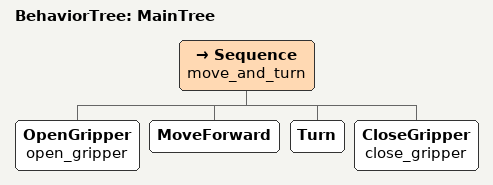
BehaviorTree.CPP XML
<root main_tree_to_execute = "MainTree" >
     <BehaviorTree ID="MainTree">
			 <Sequence name="move_and_turn">
					<OpenGripper name="open_gripper"/>
          <MoveForward/>
					<Turn/>
					<CloseGripper name="close_gripper"/>
        </Sequence>
     </BehaviorTree>
 </root>
